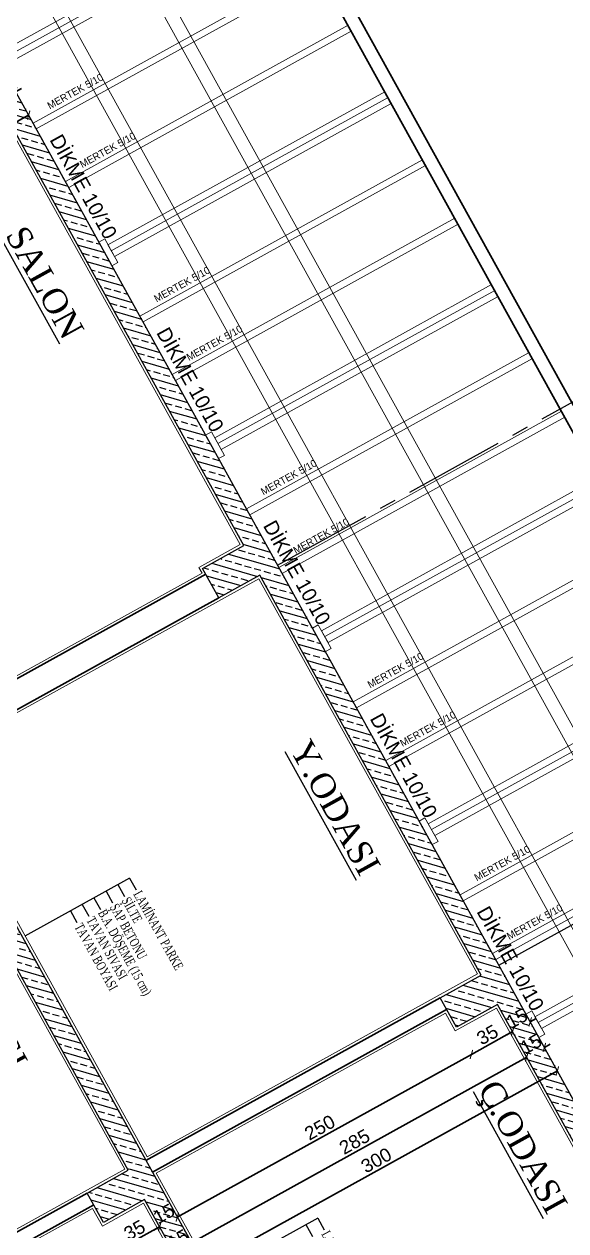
# Model space of a CAD drawing. Header units: millimetres. Extents: x 2232 to 85269, y -3593 to 5869.
# Drawn here: x 10469 to 10569.8, y -997.1 to -772.7 of the extents above; entities that cross this region are included whole.
import ezdxf

# ---------------------------------------------------------------- set-up
doc = ezdxf.new("R2010")
doc.units = ezdxf.units.MM
for name, pattern in [('CENTER2', [112.5, 75, -12.5, 12.5, -12.5]), ('DASHDOT2', [12.7, 6.35, -3.175, 0, -3.175]), ('DOTX2', [0.5, 0, -0.5])]:
    doc.linetypes.add(name, pattern=pattern)
for name, color, linetype in [("'YAZI", 7, 'Continuous'), ('GORUNUS', 125, 'Continuous'), ('poz', 1, 'Continuous'), ('Standart', 7, 'Continuous'), ('Yazi', 7, 'Continuous')]:
    doc.layers.add(name, color=color, linetype=linetype)
for name, color, linetype, lineweight in [('aks', 251, 'DASHDOT2', 35), ('DENIZLIK', 8, 'Continuous', 20), ('duvar', 232, 'Continuous', 30), ('iz', 1, 'DOTX2', 20), ('Kiris', 7, 'Continuous', 30), ('Mertek', 137, 'Continuous', 5), ('sıva iç', 21, 'Continuous', 0), ('ölçü iç', 170, 'Continuous', 9), ('ÖLÇÜ İÇ', 7, 'Continuous', 9)]:
    doc.layers.add(name, color=color, linetype=linetype, lineweight=lineweight)
doc.styles.get("Standard").update_dxf_attribs({"font": 'arial.ttf'})
doc.styles.add('Times roman', font='times.ttf')
doc.styles.add('UNIVCH', font='times.ttf', dxfattribs={"width": 0.7})
doc.dimstyles.new('zulay iç ölçü', dxfattribs={"dimtxt": 10, "dimasz": 5, "dimexe": 0.18, "dimexo": 0, "dimgap": 2, "dimtad": 3, "dimdec": 0, "dimzin": 0, "dimdsep": 46, "dimtxsty": 'Standard', "dimblk": 'ARCHTICK', "dimcen": 0.09, "dimse1": 1, "dimse2": 1, "dimadec": 0, "dimazin": 0, "dimtfac": 1, "dimtdec": 0, "dimtix": 1, "dimtofl": 0, "dimtmove": 0, "dimatfit": 3, "dimldrblk": 'ARCHTICK', "dimfxl": 1, "dimtolj": 1, "dimtzin": 0, "dimarcsym": 0})
pattern_1 = [(45, (0, 0), (-7.071068, 7.071068), []), (45, (7.071, 0), (-7.071068, 7.071068), [5, -2.5])]

# ---------------------------------------------------------------- blocks, each defined once
blk = doc.blocks.new('IDE830Entity87')
at = {"layer": 'Standart', "linetype": 'Continuous', "lineweight": -3}
h = blk.add_hatch(dxfattribs=at)
h.set_pattern_fill('ANSI33', color=171, scale=40, style=0)
h.set_pattern_definition(pattern_1)
h.paths.add_polyline_path([(2440, 1335), (1825, 1335), (1825, 1350), (2440, 1350)])
blk = doc.blocks.new('IDE830Entity88')
at = {"layer": 'Standart', "linetype": 'Continuous', "lineweight": -3}
h = blk.add_hatch(dxfattribs=at)
h.set_pattern_fill('ANSI33', color=171, scale=40, style=0)
h.set_pattern_definition(pattern_1)
h.paths.add_polyline_path([(1800, 1335), (1460, 1335), (1460, 1350), (1800, 1350)])
blk = doc.blocks.new('IDE830Entity89')
at = {"layer": 'Standart', "linetype": 'Continuous', "lineweight": -3}
h = blk.add_hatch(dxfattribs=at)
h.set_pattern_fill('ANSI33', color=171, scale=40, style=0)
h.set_pattern_definition(pattern_1)
h.paths.add_polyline_path([(1435, 1335), (1000, 1335), (1000, 1350), (1435, 1350)])
blk = doc.blocks.new('IDE830Entity95')
at = {"layer": 'Standart', "linetype": 'Continuous', "lineweight": -3}
h = blk.add_hatch(dxfattribs=at)
h.set_pattern_fill('ANSI33', color=171, scale=40, style=0)
h.set_pattern_definition(pattern_1)
h.paths.add_polyline_path([(1460, 1300), (1435, 1300), (1435, 1350), (1460, 1350)])
blk = doc.blocks.new('IDE830Entity96')
at = {"layer": 'Standart', "linetype": 'Continuous', "lineweight": -3}
h = blk.add_hatch(dxfattribs=at)
h.set_pattern_fill('ANSI33', color=171, scale=40, style=0)
h.set_pattern_definition(pattern_1)
h.paths.add_polyline_path([(1825, 1300), (1800, 1300), (1800, 1350), (1825, 1350)])
blk = doc.blocks.new('IDE830Entity269')
at = {"layer": 'Standart', "color": 159, "linetype": 'Continuous', "lineweight": -3}
blk.add_lwpolyline([(2440, 1335), (1825, 1335)], dxfattribs=at)
blk = doc.blocks.new('IDE830Entity270')
at = {"layer": 'Standart', "color": 159, "linetype": 'Continuous', "lineweight": -3}
blk.add_lwpolyline([(1800, 1335), (1460, 1335)], dxfattribs=at)
blk = doc.blocks.new('IDE830Entity271')
at = {"layer": 'Standart', "color": 159, "linetype": 'Continuous', "lineweight": -3}
blk.add_lwpolyline([(1435, 1335), (1000, 1335)], dxfattribs=at)
blk = doc.blocks.new('IDE830Entity280')
at = {"layer": 'Standart', "color": 159, "linetype": 'Continuous', "lineweight": -3}
blk.add_lwpolyline([(1435, 1300), (1435, 1335)], dxfattribs=at)
blk = doc.blocks.new('IDE830Entity281')
at = {"layer": 'Standart', "color": 159, "linetype": 'Continuous', "lineweight": -3}
blk.add_lwpolyline([(1460, 1300), (1435, 1300)], dxfattribs=at)
blk = doc.blocks.new('IDE830Entity282')
at = {"layer": 'Standart', "color": 159, "linetype": 'Continuous', "lineweight": -3}
blk.add_lwpolyline([(1800, 1300), (1800, 1335)], dxfattribs=at)
blk = doc.blocks.new('IDE830Entity283')
at = {"layer": 'Standart', "color": 159, "linetype": 'Continuous', "lineweight": -3}
blk.add_lwpolyline([(1825, 1300), (1800, 1300)], dxfattribs=at)
blk = doc.blocks.new('IDE830Entity293')
at = {"layer": 'Standart', "color": 159, "linetype": 'Continuous', "lineweight": -3}
blk.add_lwpolyline([(-30, 1350), (3260, 1350)], dxfattribs=at)
blk = doc.blocks.new('IDE830Entity458')
at = {"layer": 'Standart', "color": 159, "linetype": 'Continuous', "lineweight": -3}
blk.add_lwpolyline([(1825, 1335), (1825, 1300)], dxfattribs=at)
blk = doc.blocks.new('IDE830Entity459')
at = {"layer": 'Standart', "color": 159, "linetype": 'Continuous', "lineweight": -3}
blk.add_lwpolyline([(1460, 1335), (1460, 1300)], dxfattribs=at)
blk = doc.blocks.new('tyutyu')
at = {"layer": 'Standart', "color": 159, "linetype": 'Continuous', "lineweight": -3}
blk.add_lwpolyline([(1027426.49, -396512.03), (1027426.49, -396462.03), (1030686.49, -396462.03)], dxfattribs=at)
at = {"layer": 'Standart'}
for name, p in [('IDE830Entity293', (1027426.49, -397512.03)), ('IDE830Entity89', (1027426.49, -397512.03)), ('IDE830Entity95', (1027426.49, -397512.03)), ('IDE830Entity88', (1027426.49, -397512.03)), ('IDE830Entity96', (1027426.49, -397512.03)), ('IDE830Entity87', (1027426.49, -397512.03)), ('IDE830Entity271', (1027426.49, -397512.03)), ('IDE830Entity280', (1027426.49, -397512.03)), ('IDE830Entity270', (1027426.49, -397512.03)), ('IDE830Entity459', (1027426.49, -397512.03)), ('IDE830Entity282', (1027426.49, -397512.03)), ('IDE830Entity269', (1027426.49, -397512.03)), ('IDE830Entity458', (1027426.49, -397512.03)), ('IDE830Entity281', (1027426.49, -397512.03)), ('IDE830Entity283', (1027426.49, -397512.03)), ('IDE830Entity88', (1027426.49, -397812.03)), ('IDE830Entity96', (1027426.49, -397812.03)), ('IDE830Entity87', (1027426.49, -397812.03)), ('IDE830Entity270', (1027426.49, -397812.03)), ('IDE830Entity282', (1027426.49, -397812.03)), ('IDE830Entity269', (1027426.49, -397812.03)), ('IDE830Entity458', (1027426.49, -397812.03)), ('IDE830Entity283', (1027426.49, -397812.03))]:
    blk.add_blockref(name, p, dxfattribs=at)
blk = doc.blocks.new('_ArchTick')
at = {"color": 0, "linetype": 'ByBlock', "const_width": 0.15}
blk.add_lwpolyline([(-0.5, -0.5), (0.5, 0.5)], dxfattribs=at)
blk = doc.blocks.new('*D2435')
at = {"layer": 'Defpoints', "color": 0, "transparency": 16777216}
for p in [(661197.5, -126478.54), (661197.5, -126493.54), (661204.5, -126493.54)]:
    blk.add_point(p, dxfattribs=at)
at = {"layer": 'ÖLÇÜ İÇ', "color": 0, "lineweight": -2, "transparency": 16777216}
for p, q in [((661204.5, -126478.54), (661204.5, -126473.54)), ((661204.5, -126493.54), (661204.5, -126498.54))]:
    blk.add_line(p, q, dxfattribs=at)
at = {"layer": 'ÖLÇÜ İÇ', "color": 0, "lineweight": -2, "transparency": 16777216, "xscale": 5, "yscale": 5, "zscale": 5}
for p, rotation in [((661204.5, -126478.54), 270), ((661204.5, -126493.54), 90)]:
    blk.add_blockref('_ArchTick', p, dxfattribs=dict(at, rotation=rotation))
at = {"layer": 'ÖLÇÜ İÇ', "color": 0, "transparency": 16777216, "insert": (661197.5, -126486.04), "char_height": 10, "attachment_point": 5, "rotation": 90}
blk.add_mtext('\\A1;15', dxfattribs=at)
blk = doc.blocks.new('*D2436')
at = {"layer": 'Defpoints', "color": 0, "transparency": 16777216}
for p in [(661197.5, -126493.54), (661177.16, -126528.54), (661204.5, -126528.54)]:
    blk.add_point(p, dxfattribs=at)
at = {"layer": 'ÖLÇÜ İÇ', "color": 0, "lineweight": -2, "transparency": 16777216}
blk.add_line((661204.5, -126493.54), (661204.5, -126528.54), dxfattribs=at)
at = {"layer": 'ÖLÇÜ İÇ', "color": 0, "lineweight": -2, "transparency": 16777216, "xscale": 5, "yscale": 5, "zscale": 5}
for p, rotation in [((661204.5, -126493.54), 90), ((661204.5, -126528.54), 270)]:
    blk.add_blockref('_ArchTick', p, dxfattribs=dict(at, rotation=rotation))
at = {"layer": 'ÖLÇÜ İÇ', "color": 0, "transparency": 16777216, "insert": (661197.5, -126511.04), "char_height": 10, "attachment_point": 5, "rotation": 90}
blk.add_mtext('\\A1;35', dxfattribs=at)
blk = doc.blocks.new('*D2437')
at = {"layer": 'Defpoints', "color": 0, "transparency": 16777216}
for p in [(661177.16, -126528.54), (661187, -126778.54), (661204.5, -126778.54)]:
    blk.add_point(p, dxfattribs=at)
at = {"layer": 'ÖLÇÜ İÇ', "color": 0, "lineweight": -2, "transparency": 16777216}
blk.add_line((661204.5, -126528.54), (661204.5, -126778.54), dxfattribs=at)
at = {"layer": 'ÖLÇÜ İÇ', "color": 0, "lineweight": -2, "transparency": 16777216, "xscale": 5, "yscale": 5, "zscale": 5}
for p, rotation in [((661204.5, -126528.54), 90), ((661204.5, -126778.54), 270)]:
    blk.add_blockref('_ArchTick', p, dxfattribs=dict(at, rotation=rotation))
at = {"layer": 'ÖLÇÜ İÇ', "color": 0, "transparency": 16777216, "insert": (661197.5, -126653.54), "char_height": 10, "attachment_point": 5, "rotation": 90}
blk.add_mtext('\\A1;250', dxfattribs=at)
blk = doc.blocks.new('*D2438')
at = {"layer": 'Defpoints', "color": 0, "transparency": 16777216}
for p in [(661246.19, -126478.54), (661246.19, -126778.54), (661246.19, -126778.54)]:
    blk.add_point(p, dxfattribs=at)
at = {"layer": 'ÖLÇÜ İÇ', "color": 0, "lineweight": -2, "transparency": 16777216}
blk.add_line((661246.19, -126478.54), (661246.19, -126778.54), dxfattribs=at)
at = {"layer": 'ÖLÇÜ İÇ', "color": 0, "lineweight": -2, "transparency": 16777216, "xscale": 5, "yscale": 5, "zscale": 5}
for p, rotation in [((661246.19, -126478.54), 90), ((661246.19, -126778.54), 270)]:
    blk.add_blockref('_ArchTick', p, dxfattribs=dict(at, rotation=rotation))
at = {"layer": 'ÖLÇÜ İÇ', "color": 0, "transparency": 16777216, "insert": (661239.19, -126628.54), "char_height": 10, "attachment_point": 5, "rotation": 90}
blk.add_mtext('\\A1;300', dxfattribs=at)
blk = doc.blocks.new('*D2439')
at = {"layer": 'Defpoints', "color": 0, "transparency": 16777216}
for p in [(661220.99, -126478.54), (661178.88, -126493.54), (661226.24, -126493.54)]:
    blk.add_point(p, dxfattribs=at)
at = {"layer": 'ÖLÇÜ İÇ', "color": 0, "lineweight": -2, "transparency": 16777216}
for p, q in [((661226.24, -126478.54), (661226.24, -126473.54)), ((661226.24, -126493.54), (661226.24, -126498.54))]:
    blk.add_line(p, q, dxfattribs=at)
at = {"layer": 'ÖLÇÜ İÇ', "color": 0, "lineweight": -2, "transparency": 16777216, "xscale": 5, "yscale": 5, "zscale": 5}
for p, rotation in [((661226.24, -126478.54), 270), ((661226.24, -126493.54), 90)]:
    blk.add_blockref('_ArchTick', p, dxfattribs=dict(at, rotation=rotation))
at = {"layer": 'ÖLÇÜ İÇ', "color": 0, "transparency": 16777216, "insert": (661219.24, -126486.04), "char_height": 10, "attachment_point": 5, "rotation": 90}
blk.add_mtext('\\A1;15', dxfattribs=at)
blk = doc.blocks.new('*D2440')
at = {"layer": 'Defpoints', "color": 0, "transparency": 16777216}
for p in [(661178.88, -126493.54), (661226.24, -126778.54), (661226.24, -126778.54)]:
    blk.add_point(p, dxfattribs=at)
at = {"layer": 'ÖLÇÜ İÇ', "color": 0, "lineweight": -2, "transparency": 16777216}
blk.add_line((661226.24, -126493.54), (661226.24, -126778.54), dxfattribs=at)
at = {"layer": 'ÖLÇÜ İÇ', "color": 0, "lineweight": -2, "transparency": 16777216, "xscale": 5, "yscale": 5, "zscale": 5}
for p, rotation in [((661226.24, -126493.54), 90), ((661226.24, -126778.54), 270)]:
    blk.add_blockref('_ArchTick', p, dxfattribs=dict(at, rotation=rotation))
at = {"layer": 'ÖLÇÜ İÇ', "color": 0, "transparency": 16777216, "insert": (661219.24, -126636.04), "char_height": 10, "attachment_point": 5, "rotation": 90}
blk.add_mtext('\\A1;285', dxfattribs=at)
blk = doc.blocks.new('*D2441')
at = {"layer": 'Defpoints', "color": 0, "transparency": 16777216}
for p in [(661197.5, -126778.54), (661197.5, -126793.54), (661204.5, -126793.54)]:
    blk.add_point(p, dxfattribs=at)
at = {"layer": 'ÖLÇÜ İÇ', "color": 0, "lineweight": -2, "transparency": 16777216}
for p, q in [((661204.5, -126778.54), (661204.5, -126773.54)), ((661204.5, -126793.54), (661204.5, -126798.54))]:
    blk.add_line(p, q, dxfattribs=at)
at = {"layer": 'ÖLÇÜ İÇ', "color": 0, "lineweight": -2, "transparency": 16777216, "xscale": 5, "yscale": 5, "zscale": 5}
for p, rotation in [((661204.5, -126778.54), 270), ((661204.5, -126793.54), 90)]:
    blk.add_blockref('_ArchTick', p, dxfattribs=dict(at, rotation=rotation))
at = {"layer": 'ÖLÇÜ İÇ', "color": 0, "transparency": 16777216, "insert": (661197.5, -126786.04), "char_height": 10, "attachment_point": 5, "rotation": 90}
blk.add_mtext('\\A1;15', dxfattribs=at)
blk = doc.blocks.new('*D2442')
at = {"layer": 'Defpoints', "color": 0, "transparency": 16777216}
for p in [(661197.5, -126793.54), (661177.16, -126828.54), (661204.5, -126828.54)]:
    blk.add_point(p, dxfattribs=at)
at = {"layer": 'ÖLÇÜ İÇ', "color": 0, "lineweight": -2, "transparency": 16777216}
blk.add_line((661204.5, -126793.54), (661204.5, -126828.54), dxfattribs=at)
at = {"layer": 'ÖLÇÜ İÇ', "color": 0, "lineweight": -2, "transparency": 16777216, "xscale": 5, "yscale": 5, "zscale": 5}
for p, rotation in [((661204.5, -126793.54), 90), ((661204.5, -126828.54), 270)]:
    blk.add_blockref('_ArchTick', p, dxfattribs=dict(at, rotation=rotation))
at = {"layer": 'ÖLÇÜ İÇ', "color": 0, "transparency": 16777216, "insert": (661197.5, -126811.04), "char_height": 10, "attachment_point": 5, "rotation": 90}
blk.add_mtext('\\A1;35', dxfattribs=at)
blk = doc.blocks.new('*D2443')
at = {"layer": 'Defpoints', "color": 0, "transparency": 16777216}
for p in [(661177.16, -126828.54), (661187, -127078.54), (661204.5, -127078.54)]:
    blk.add_point(p, dxfattribs=at)
at = {"layer": 'ÖLÇÜ İÇ', "color": 0, "lineweight": -2, "transparency": 16777216}
blk.add_line((661204.5, -126828.54), (661204.5, -127078.54), dxfattribs=at)
at = {"layer": 'ÖLÇÜ İÇ', "color": 0, "lineweight": -2, "transparency": 16777216, "xscale": 5, "yscale": 5, "zscale": 5}
for p, rotation in [((661204.5, -126828.54), 90), ((661204.5, -127078.54), 270)]:
    blk.add_blockref('_ArchTick', p, dxfattribs=dict(at, rotation=rotation))
at = {"layer": 'ÖLÇÜ İÇ', "color": 0, "transparency": 16777216, "insert": (661197.5, -126953.54), "char_height": 10, "attachment_point": 5, "rotation": 90}
blk.add_mtext('\\A1;250', dxfattribs=at)
blk = doc.blocks.new('*D2445')
at = {"layer": 'Defpoints', "color": 0, "transparency": 16777216}
for p in [(661220.99, -126478.54), (661178.88, -126493.54), (661226.24, -126493.54)]:
    blk.add_point(p, dxfattribs=at)
at = {"layer": 'ÖLÇÜ İÇ', "color": 0, "lineweight": -2, "transparency": 16777216}
for p, q in [((661226.24, -126478.54), (661226.24, -126473.54)), ((661226.24, -126493.54), (661226.24, -126498.54))]:
    blk.add_line(p, q, dxfattribs=at)
at = {"layer": 'ÖLÇÜ İÇ', "color": 0, "lineweight": -2, "transparency": 16777216, "xscale": 5, "yscale": 5, "zscale": 5}
for p, rotation in [((661226.24, -126478.54), 270), ((661226.24, -126493.54), 90)]:
    blk.add_blockref('_ArchTick', p, dxfattribs=dict(at, rotation=rotation))
at = {"layer": 'ÖLÇÜ İÇ', "color": 0, "transparency": 16777216, "insert": (661219.24, -126486.04), "char_height": 10, "attachment_point": 5, "rotation": 90}
blk.add_mtext('\\A1;15', dxfattribs=at)
blk = doc.blocks.new('*D2446')
at = {"layer": 'Defpoints', "color": 0, "transparency": 16777216}
for p in [(661178.88, -126493.54), (661226.24, -126778.54), (661226.24, -126778.54)]:
    blk.add_point(p, dxfattribs=at)
at = {"layer": 'ÖLÇÜ İÇ', "color": 0, "lineweight": -2, "transparency": 16777216}
blk.add_line((661226.24, -126493.54), (661226.24, -126778.54), dxfattribs=at)
at = {"layer": 'ÖLÇÜ İÇ', "color": 0, "lineweight": -2, "transparency": 16777216, "xscale": 5, "yscale": 5, "zscale": 5}
for p, rotation in [((661226.24, -126493.54), 90), ((661226.24, -126778.54), 270)]:
    blk.add_blockref('_ArchTick', p, dxfattribs=dict(at, rotation=rotation))
at = {"layer": 'ÖLÇÜ İÇ', "color": 0, "transparency": 16777216, "insert": (661219.24, -126636.04), "char_height": 10, "attachment_point": 5, "rotation": 90}
blk.add_mtext('\\A1;285', dxfattribs=at)
blk = doc.blocks.new('*D2451')
at = {"layer": 'Defpoints', "color": 0, "transparency": 16777216}
for p in [(661220.99, -126478.54), (661178.88, -126493.54), (661226.24, -126493.54)]:
    blk.add_point(p, dxfattribs=at)
at = {"layer": 'ÖLÇÜ İÇ', "color": 0, "lineweight": -2, "transparency": 16777216}
for p, q in [((661226.24, -126478.54), (661226.24, -126473.54)), ((661226.24, -126493.54), (661226.24, -126498.54))]:
    blk.add_line(p, q, dxfattribs=at)
at = {"layer": 'ÖLÇÜ İÇ', "color": 0, "lineweight": -2, "transparency": 16777216, "xscale": 5, "yscale": 5, "zscale": 5}
for p, rotation in [((661226.24, -126478.54), 270), ((661226.24, -126493.54), 90)]:
    blk.add_blockref('_ArchTick', p, dxfattribs=dict(at, rotation=rotation))
at = {"layer": 'ÖLÇÜ İÇ', "color": 0, "transparency": 16777216, "insert": (661219.24, -126486.04), "char_height": 10, "attachment_point": 5, "rotation": 90}
blk.add_mtext('\\A1;15', dxfattribs=at)
blk = doc.blocks.new('*D2452')
at = {"layer": 'Defpoints', "color": 0, "transparency": 16777216}
for p in [(661178.88, -126493.54), (661226.24, -126778.54), (661226.24, -126778.54)]:
    blk.add_point(p, dxfattribs=at)
at = {"layer": 'ÖLÇÜ İÇ', "color": 0, "lineweight": -2, "transparency": 16777216}
blk.add_line((661226.24, -126493.54), (661226.24, -126778.54), dxfattribs=at)
at = {"layer": 'ÖLÇÜ İÇ', "color": 0, "lineweight": -2, "transparency": 16777216, "xscale": 5, "yscale": 5, "zscale": 5}
for p, rotation in [((661226.24, -126493.54), 90), ((661226.24, -126778.54), 270)]:
    blk.add_blockref('_ArchTick', p, dxfattribs=dict(at, rotation=rotation))
at = {"layer": 'ÖLÇÜ İÇ', "color": 0, "transparency": 16777216, "insert": (661219.24, -126636.04), "char_height": 10, "attachment_point": 5, "rotation": 90}
blk.add_mtext('\\A1;285', dxfattribs=at)
blk = doc.blocks.new('*D2454')
at = {"layer": 'Defpoints', "color": 0, "transparency": 16777216}
for p in [(661220.99, -126478.54), (661178.88, -126493.54), (661226.24, -126493.54)]:
    blk.add_point(p, dxfattribs=at)
at = {"layer": 'ÖLÇÜ İÇ', "color": 0, "lineweight": -2, "transparency": 16777216}
for p, q in [((661226.24, -126478.54), (661226.24, -126473.54)), ((661226.24, -126493.54), (661226.24, -126498.54))]:
    blk.add_line(p, q, dxfattribs=at)
at = {"layer": 'ÖLÇÜ İÇ', "color": 0, "lineweight": -2, "transparency": 16777216, "xscale": 5, "yscale": 5, "zscale": 5}
for p, rotation in [((661226.24, -126478.54), 270), ((661226.24, -126493.54), 90)]:
    blk.add_blockref('_ArchTick', p, dxfattribs=dict(at, rotation=rotation))
at = {"layer": 'ÖLÇÜ İÇ', "color": 0, "transparency": 16777216, "insert": (661219.24, -126486.04), "char_height": 10, "attachment_point": 5, "rotation": 90}
blk.add_mtext('\\A1;15', dxfattribs=at)
blk = doc.blocks.new('*D2455')
at = {"layer": 'Defpoints', "color": 0, "transparency": 16777216}
for p in [(661178.88, -126493.54), (661226.24, -126778.54), (661226.24, -126778.54)]:
    blk.add_point(p, dxfattribs=at)
at = {"layer": 'ÖLÇÜ İÇ', "color": 0, "lineweight": -2, "transparency": 16777216}
blk.add_line((661226.24, -126493.54), (661226.24, -126778.54), dxfattribs=at)
at = {"layer": 'ÖLÇÜ İÇ', "color": 0, "lineweight": -2, "transparency": 16777216, "xscale": 5, "yscale": 5, "zscale": 5}
for p, rotation in [((661226.24, -126493.54), 90), ((661226.24, -126778.54), 270)]:
    blk.add_blockref('_ArchTick', p, dxfattribs=dict(at, rotation=rotation))
at = {"layer": 'ÖLÇÜ İÇ', "color": 0, "transparency": 16777216, "insert": (661219.24, -126636.04), "char_height": 10, "attachment_point": 5, "rotation": 90}
blk.add_mtext('\\A1;285', dxfattribs=at)
blk = doc.blocks.new('*D2456')
at = {"layer": 'Defpoints', "color": 0, "transparency": 16777216}
for p in [(661220.99, -126478.54), (661178.88, -126493.54), (661226.24, -126493.54)]:
    blk.add_point(p, dxfattribs=at)
at = {"layer": 'ÖLÇÜ İÇ', "color": 0, "lineweight": -2, "transparency": 16777216}
for p, q in [((661226.24, -126478.54), (661226.24, -126473.54)), ((661226.24, -126493.54), (661226.24, -126498.54))]:
    blk.add_line(p, q, dxfattribs=at)
at = {"layer": 'ÖLÇÜ İÇ', "color": 0, "lineweight": -2, "transparency": 16777216, "xscale": 5, "yscale": 5, "zscale": 5}
for p, rotation in [((661226.24, -126478.54), 270), ((661226.24, -126493.54), 90)]:
    blk.add_blockref('_ArchTick', p, dxfattribs=dict(at, rotation=rotation))
at = {"layer": 'ÖLÇÜ İÇ', "color": 0, "transparency": 16777216, "insert": (661219.24, -126486.04), "char_height": 10, "attachment_point": 5, "rotation": 90}
blk.add_mtext('\\A1;15', dxfattribs=at)
blk = doc.blocks.new('*D2457')
at = {"layer": 'Defpoints', "color": 0, "transparency": 16777216}
for p in [(661178.88, -126493.54), (661226.24, -126778.54), (661226.24, -126778.54)]:
    blk.add_point(p, dxfattribs=at)
at = {"layer": 'ÖLÇÜ İÇ', "color": 0, "lineweight": -2, "transparency": 16777216}
blk.add_line((661226.24, -126493.54), (661226.24, -126778.54), dxfattribs=at)
at = {"layer": 'ÖLÇÜ İÇ', "color": 0, "lineweight": -2, "transparency": 16777216, "xscale": 5, "yscale": 5, "zscale": 5}
for p, rotation in [((661226.24, -126493.54), 90), ((661226.24, -126778.54), 270)]:
    blk.add_blockref('_ArchTick', p, dxfattribs=dict(at, rotation=rotation))
at = {"layer": 'ÖLÇÜ İÇ', "color": 0, "transparency": 16777216, "insert": (661219.24, -126636.04), "char_height": 10, "attachment_point": 5, "rotation": 90}
blk.add_mtext('\\A1;285', dxfattribs=at)
blk = doc.blocks.new('*D2458')
at = {"layer": 'Defpoints', "color": 0, "transparency": 16777216}
for p in [(661220.99, -126478.54), (661178.88, -126493.54), (661226.24, -126493.54)]:
    blk.add_point(p, dxfattribs=at)
at = {"layer": 'ÖLÇÜ İÇ', "color": 0, "lineweight": -2, "transparency": 16777216}
for p, q in [((661226.24, -126478.54), (661226.24, -126473.54)), ((661226.24, -126493.54), (661226.24, -126498.54))]:
    blk.add_line(p, q, dxfattribs=at)
at = {"layer": 'ÖLÇÜ İÇ', "color": 0, "lineweight": -2, "transparency": 16777216, "xscale": 5, "yscale": 5, "zscale": 5}
for p, rotation in [((661226.24, -126478.54), 270), ((661226.24, -126493.54), 90)]:
    blk.add_blockref('_ArchTick', p, dxfattribs=dict(at, rotation=rotation))
at = {"layer": 'ÖLÇÜ İÇ', "color": 0, "transparency": 16777216, "insert": (661219.24, -126486.04), "char_height": 10, "attachment_point": 5, "rotation": 90}
blk.add_mtext('\\A1;15', dxfattribs=at)
blk = doc.blocks.new('*D2459')
at = {"layer": 'Defpoints', "color": 0, "transparency": 16777216}
for p in [(661178.88, -126493.54), (661226.24, -126778.54), (661226.24, -126778.54)]:
    blk.add_point(p, dxfattribs=at)
at = {"layer": 'ÖLÇÜ İÇ', "color": 0, "lineweight": -2, "transparency": 16777216}
blk.add_line((661226.24, -126493.54), (661226.24, -126778.54), dxfattribs=at)
at = {"layer": 'ÖLÇÜ İÇ', "color": 0, "lineweight": -2, "transparency": 16777216, "xscale": 5, "yscale": 5, "zscale": 5}
for p, rotation in [((661226.24, -126493.54), 90), ((661226.24, -126778.54), 270)]:
    blk.add_blockref('_ArchTick', p, dxfattribs=dict(at, rotation=rotation))
at = {"layer": 'ÖLÇÜ İÇ', "color": 0, "transparency": 16777216, "insert": (661219.24, -126636.04), "char_height": 10, "attachment_point": 5, "rotation": 90}
blk.add_mtext('\\A1;285', dxfattribs=at)
blk = doc.blocks.new('*D2460')
at = {"layer": 'Defpoints', "color": 0, "transparency": 16777216}
for p in [(661220.99, -126778.54), (661178.88, -126793.54), (661226.24, -126793.54)]:
    blk.add_point(p, dxfattribs=at)
at = {"layer": 'ÖLÇÜ İÇ', "color": 0, "lineweight": -2, "transparency": 16777216}
for p, q in [((661226.24, -126778.54), (661226.24, -126773.54)), ((661226.24, -126793.54), (661226.24, -126798.54))]:
    blk.add_line(p, q, dxfattribs=at)
at = {"layer": 'ÖLÇÜ İÇ', "color": 0, "lineweight": -2, "transparency": 16777216, "xscale": 5, "yscale": 5, "zscale": 5}
for p, rotation in [((661226.24, -126778.54), 270), ((661226.24, -126793.54), 90)]:
    blk.add_blockref('_ArchTick', p, dxfattribs=dict(at, rotation=rotation))
at = {"layer": 'ÖLÇÜ İÇ', "color": 0, "transparency": 16777216, "insert": (661219.24, -126786.04), "char_height": 10, "attachment_point": 5, "rotation": 90}
blk.add_mtext('\\A1;15', dxfattribs=at)
blk = doc.blocks.new('*D2461')
at = {"layer": 'Defpoints', "color": 0, "transparency": 16777216}
for p in [(661178.88, -126793.54), (661226.24, -127078.54), (661226.24, -127078.54)]:
    blk.add_point(p, dxfattribs=at)
at = {"layer": 'ÖLÇÜ İÇ', "color": 0, "lineweight": -2, "transparency": 16777216}
blk.add_line((661226.24, -126793.54), (661226.24, -127078.54), dxfattribs=at)
at = {"layer": 'ÖLÇÜ İÇ', "color": 0, "lineweight": -2, "transparency": 16777216, "xscale": 5, "yscale": 5, "zscale": 5}
for p, rotation in [((661226.24, -126793.54), 90), ((661226.24, -127078.54), 270)]:
    blk.add_blockref('_ArchTick', p, dxfattribs=dict(at, rotation=rotation))
at = {"layer": 'ÖLÇÜ İÇ', "color": 0, "transparency": 16777216, "insert": (661219.24, -126936.04), "char_height": 10, "attachment_point": 5, "rotation": 90}
blk.add_mtext('\\A1;285', dxfattribs=at)
blk = doc.blocks.new('DFGFDGHN')
at = {"layer": 'ÖLÇÜ İÇ'}
for base, p1, p2, picture, middle in [((661226.24, -126493.54), (661220.99, -126478.54), (661178.88, -126493.54), '*D2439', (661219.24, -126486.04)), ((661226.24, -126493.54), (661220.99, -126478.54), (661178.88, -126493.54), '*D2445', (661219.24, -126486.04)), ((661226.24, -126493.54), (661220.99, -126478.54), (661178.88, -126493.54), '*D2451', (661219.24, -126486.04)), ((661226.24, -126493.54), (661220.99, -126478.54), (661178.88, -126493.54), '*D2454', (661219.24, -126486.04)), ((661226.24, -126493.54), (661220.99, -126478.54), (661178.88, -126493.54), '*D2456', (661219.24, -126486.04)), ((661226.24, -126493.54), (661220.99, -126478.54), (661178.88, -126493.54), '*D2458', (661219.24, -126486.04)), ((661204.5, -126493.54), (661197.5, -126478.54), (661197.5, -126493.54), '*D2435', (661197.5, -126486.04)), ((661246.19, -126778.54), (661246.19, -126478.54), (661246.19, -126778.54), '*D2438', (661239.19, -126628.54)), ((661204.5, -126528.54), (661197.5, -126493.54), (661177.16, -126528.54), '*D2436', (661197.5, -126511.04)), ((661204.5, -126778.54), (661177.16, -126528.54), (661187, -126778.54), '*D2437', (661197.5, -126653.54)), ((661226.24, -126793.54), (661220.99, -126778.54), (661178.88, -126793.54), '*D2460', (661219.24, -126786.04)), ((661204.5, -126793.54), (661197.5, -126778.54), (661197.5, -126793.54), '*D2441', (661197.5, -126786.04)), ((661204.5, -126828.54), (661197.5, -126793.54), (661177.16, -126828.54), '*D2442', (661197.5, -126811.04)), ((661204.5, -127078.54), (661177.16, -126828.54), (661187, -127078.54), '*D2443', (661197.5, -126953.54))]:
    dim = blk.add_linear_dim(base=base, p1=p1, p2=p2, angle=90, dimstyle='zulay iç ölçü', dxfattribs=at)
    dim.commit()
    dim.dimension.update_dxf_attribs({"geometry": picture, "text_midpoint": middle})
for base, p1, p2, picture, middle in [((661226.24, -126778.54), (661178.88, -126493.54), (661226.24, -126778.54), '*D2440', (661219.24, -126636.04)), ((661226.24, -126778.54), (661178.88, -126493.54), (661226.24, -126778.54), '*D2446', (661219.24, -126636.04)), ((661226.24, -126778.54), (661178.88, -126493.54), (661226.24, -126778.54), '*D2452', (661219.24, -126636.04)), ((661226.24, -126778.54), (661178.88, -126493.54), (661226.24, -126778.54), '*D2455', (661219.24, -126636.04)), ((661226.24, -126778.54), (661178.88, -126493.54), (661226.24, -126778.54), '*D2457', (661219.24, -126636.04)), ((661226.24, -126778.54), (661178.88, -126493.54), (661226.24, -126778.54), '*D2459', (661219.24, -126636.04)), ((661226.24, -127078.54), (661178.88, -126793.54), (661226.24, -127078.54), '*D2461', (661219.24, -126936.04))]:
    dim = blk.add_linear_dim(base=base, p1=p1, p2=p2, angle=90, dimstyle='zulay iç ölçü', override={"dimtmove": 1}, dxfattribs=at)
    dim.commit()
    dim.dimension.update_dxf_attribs({"geometry": picture, "text_midpoint": middle})
blk = doc.blocks.new('TTRYRTY')
at = {"layer": 'aks', "color": 251, "linetype": 'CENTER2', "lineweight": -3}
for points in [[(1238311.19, -409089.54), (1238311.19, -408545.43)], [(1238651.19, -409089.54), (1238651.19, -408545.43)]]:
    blk.add_lwpolyline(points, dxfattribs=at)
at = {"layer": 'DENIZLIK'}
for p, q in [((1237882.49, -408849.31, 1163.75), (1237882.49, -409084.57, 1163.75)), ((1238046.52, -408849.31, 1163.75), (1238046.52, -409084.57, 1163.75)), ((1238210.56, -408849.31, 1163.75), (1238210.56, -409084.57, 1163.75)), ((1238374.6, -408849.31, 1163.75), (1238374.6, -409084.57, 1163.75)), ((1238538.63, -408849.31, 1163.75), (1238538.63, -409084.57, 1163.75)), ((1238702.67, -408849.31, 1163.75), (1238702.67, -409084.57, 1163.75))]:
    blk.add_line(p, q, dxfattribs=at)
at = {"layer": 'DENIZLIK', "elevation": 1163.75}
for points in [[(1237877.49, -408849.31), (1237877.49, -409084.57), (1237887.49, -409084.57), (1237887.49, -408849.31)], [(1238041.52, -408849.31), (1238041.52, -409084.57), (1238051.52, -409084.57), (1238051.52, -408849.31)], [(1238205.56, -408849.31), (1238205.56, -409084.57), (1238215.56, -409084.57), (1238215.56, -408849.31)], [(1238369.6, -408849.31), (1238369.6, -409084.57), (1238379.6, -409084.57), (1238379.6, -408849.31)], [(1238533.63, -408849.31), (1238533.63, -409084.57), (1238543.63, -409084.57), (1238543.63, -408849.31)], [(1238697.67, -408849.31), (1238697.67, -409084.57), (1238707.67, -409084.57), (1238707.67, -408849.31)]]:
    blk.add_lwpolyline(points, dxfattribs=at)
for points in [[(1238056.52, -409084.57), (1238036.52, -409084.57), (1238036.52, -409089.57), (1238056.52, -409089.57)], [(1238220.56, -409084.57), (1238200.56, -409084.57), (1238200.56, -409089.57), (1238220.56, -409089.57)], [(1238384.6, -409084.57), (1238364.6, -409084.57), (1238364.6, -409089.57), (1238384.6, -409089.57)], [(1238548.63, -409084.57), (1238528.63, -409084.57), (1238528.63, -409089.57), (1238548.63, -409089.57)], [(1238712.67, -409084.57), (1238692.67, -409084.57), (1238692.67, -409089.57), (1238712.67, -409089.57)]]:
    blk.add_lwpolyline(points, close=True, dxfattribs=at)
at = {"layer": 'duvar'}
for p, q in [((1238291.19, -409389.54), (1238291.19, -409139.54)), ((1238311.19, -409389.54), (1238311.19, -409139.54)), ((1238651.19, -409389.54), (1238651.19, -409139.54)), ((1238661.19, -409389.54), (1238661.19, -409139.54)), ((1238651.19, -409689.54), (1238651.19, -409439.54)), ((1238661.19, -409689.54), (1238661.19, -409439.54))]:
    blk.add_line(p, q, dxfattribs=at)
at = {"layer": 'GORUNUS', "lineweight": 30}
for points in [[(1236821.19, -409089.54), (1237582.62, -408839.31), (1240849.76, -408839.31), (1241611.19, -409089.54)], [(1236853.22, -409089.54), (1237584.22, -408849.31), (1240848.16, -408849.31), (1241579.16, -409089.54)]]:
    blk.add_lwpolyline(points, dxfattribs=at)
at = {"layer": 'iz', "ltscale": 50}
for p, q in [((1241581.19, -409089.54), (1236851.19, -409089.54)), ((1241581.19, -409389.54), (1236851.19, -409389.54))]:
    blk.add_line(p, q, dxfattribs=at)
at = {"layer": 'Mertek', "elevation": 1794.87}
for points in [[(1237935.28, -409089.54), (1237935.28, -408849.31)], [(1237940.28, -408849.31), (1237940.28, -409089.54)], [(1237985.1, -409089.54), (1237985.1, -408849.31)], [(1237990.1, -408849.31), (1237990.1, -409089.54)], [(1238099.31, -409089.54), (1238099.31, -408849.31)], [(1238104.31, -408849.31), (1238104.31, -409089.54)], [(1238149.14, -409089.54), (1238149.14, -408849.31)], [(1238154.14, -408849.31), (1238154.14, -409089.54)], [(1238263.35, -409089.54), (1238263.35, -408849.31)], [(1238268.35, -408849.31), (1238268.35, -409089.54)], [(1238313.17, -409089.54), (1238313.17, -408849.31)], [(1238318.17, -408849.31), (1238318.17, -409089.54)], [(1238427.39, -409089.54), (1238427.39, -408849.31)], [(1238432.39, -408849.31), (1238432.39, -409089.54)], [(1238477.21, -409089.54), (1238477.21, -408849.31)], [(1238482.21, -408849.31), (1238482.21, -409089.54)], [(1238591.42, -409089.54), (1238591.42, -408849.31)], [(1238596.42, -408849.31), (1238596.42, -409089.54)], [(1238641.25, -409089.54), (1238641.25, -408849.31)], [(1238646.25, -408849.31), (1238646.25, -409089.54)]]:
    blk.add_lwpolyline(points, dxfattribs=at)
at = {"layer": 'poz'}
for p, q in [((1238461.53, -409298.54), (1238461.53, -409387.54)), ((1238461.53, -409298.54), (1238471.53, -409298.54)), ((1238750.56, -409298.54), (1238750.56, -409387.54)), ((1238750.56, -409298.54), (1238760.56, -409298.54)), ((1238461.53, -409308.54), (1238471.53, -409308.54)), ((1238750.56, -409308.54), (1238760.56, -409308.54)), ((1238461.53, -409318.54), (1238471.53, -409318.54)), ((1238461.53, -409328.85), (1238471.53, -409328.85)), ((1238461.53, -409338.85), (1238471.53, -409338.85)), ((1238461.53, -409348.85), (1238471.53, -409348.85))]:
    blk.add_line(p, q, dxfattribs=at)
at = {"layer": 'sıva iç', "elevation": 1163.75}
for points in [[(1237260.1, -408955.63), (1240091.19, -408955.63)], [(1237229.71, -408965.63), (1240091.19, -408965.63)], [(1237044.44, -409028.35), (1240091.19, -409028.35)], [(1237013.19, -409038.35), (1240091.19, -409038.35)]]:
    blk.add_lwpolyline(points, dxfattribs=at)
at = {"layer": 'sıva iç'}
for points in [[(1238289.19, -409141.54), (1238284.19, -409141.54), (1238284.19, -409106.54), (1237853.19, -409106.54), (1237853.19, -409139.54), (1237853.19, -409387.54), (1238289.19, -409387.54)], [(1238313.19, -409106.54), (1238649.19, -409106.54), (1238649.19, -409387.54), (1238313.19, -409387.54)], [(1238939.19, -409106.54), (1238678.19, -409106.54), (1238678.19, -409141.54), (1238663.19, -409141.54), (1238663.19, -409387.54), (1238939.19, -409387.54)], [(1238313.19, -409406.54), (1238649.19, -409406.54), (1238649.19, -409687.54), (1238313.19, -409687.54)], [(1238939.19, -409406.54), (1238678.19, -409406.54), (1238678.19, -409441.54), (1238663.19, -409441.54), (1238663.19, -409687.54), (1238939.19, -409687.54)]]:
    blk.add_lwpolyline(points, close=True, dxfattribs=at)
at = {"layer": 'Kiris'}
blk.add_blockref('tyutyu', (209424.7, -12927.52), dxfattribs=at)
at = {"layer": 'ölçü iç', "lineweight": 30}
for p in [(576682.37, -282611), (577494.83, -282611)]:
    blk.add_blockref('DFGFDGHN', p, dxfattribs=at)
at = {"layer": "'YAZI", "char_height": 4.8, "attachment_point": 1, "rotation": 90}
for insert in [(1237927.14, -409084.69, 2110.22), (1237976.97, -409084.69, 2110.22), (1238091.18, -409084.69, 2110.22), (1238141, -409084.69, 2110.22), (1238255.21, -409084.69, 2110.22), (1238305.04, -409084.69, 2110.22), (1238419.25, -409084.69, 2110.22), (1238469.07, -409084.69, 2110.22), (1238583.29, -409084.69, 2110.22), (1238633.11, -409084.69, 2110.22)]:
    blk.add_mtext_dynamic_manual_height_columns('\\A1;\\pxqc;{\\fBahnschrift SemiLight|b0|i0|c162|p34;\\H1.125x;MERTEK 5/10}', width=68.0577, gutter_width=25, heights=[0], dxfattribs=dict(at, insert=insert))
at = {"layer": "'YAZI", "char_height": 9.6, "attachment_point": 3}
for insert in [(1238062.93, -409074.18, 1163.75), (1238226.97, -409074.18, 1163.75), (1238391.01, -409074.18, 1163.75), (1238555.04, -409074.18, 1163.75), (1238719.08, -409074.18, 1163.75)]:
    blk.add_mtext_dynamic_manual_height_columns('\\A1;\\pxqc;{\\fBahnschrift SemiLight|b0|i0|c162|p34;\\H1.125x;DİKME 10/10}', width=136.1154, gutter_width=50, heights=[0], dxfattribs=dict(at, insert=insert))
at = {"layer": 'Yazi', "style": 'Times roman'}
for s, p in [('%%USALON', (1237998.05, -409148.2)), ('%%UY.ODASI', (1238434.94, -409148.2)), ('%%UÇ.ODASI', (1238723.97, -409148.2)), ('%%UY.ODASI', (1238434.94, -409448.2))]:
    blk.add_text(s, height=17.991, dxfattribs=at).set_placement(p)
at = {"layer": 'Yazi', "style": 'UNIVCH', "width": 0.7}
for s, height, p in [('LAMİNANT PARKE', 6.9984, (1238473.11, -409302.05)), ('LAMİNANT PARKE', 6.9984, (1238762.14, -409302.05)), ('ŞİLTE', 6.998, (1238473.11, -409311.87)), ('ŞAP BETONU', 6.998, (1238473.11, -409321.96)), ('B.A. DÖŞEME (15 cm)', 6.9984, (1238472.58, -409331.8)), ('TAVAN SIVASI', 6.9984, (1238473.11, -409342)), ('TAVAN BOYASI', 6.9984, (1238473.11, -409352.17))]:
    blk.add_text(s, height=height, dxfattribs=at).set_placement(p)
blk = doc.blocks.new('GGGGG')
at = {"layer": 'sıva iç', "rotation": 298.9508757840127}
blk.add_blockref('TTRYRTY', (914553.93, 843877.26), dxfattribs=at)

msp = doc.modelspace()

# ---------------------------------------------------------------- block references
at = {"layer": 'ÖLÇÜ İÇ', "xscale": 0.25, "yscale": 0.25, "zscale": 0.25}
msp.add_blockref('GGGGG', (-278484.47, 108554.7), dxfattribs=at)

doc.saveas('drawing.dxf')
